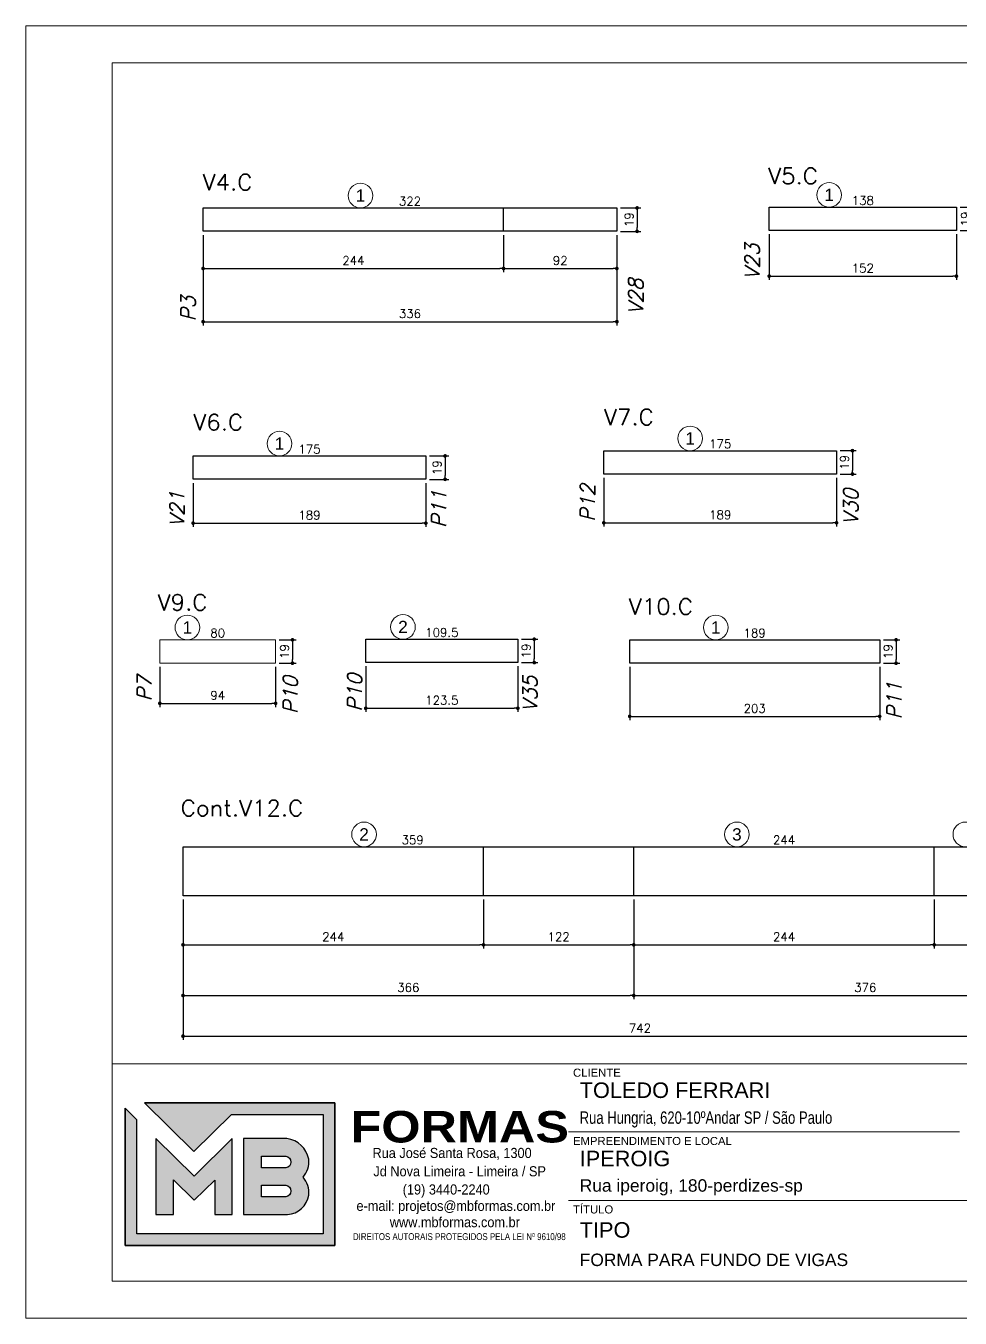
# Model space of a CAD drawing. Extents: x -20676 to 4767, y -817 to 13976.
# Drawn here: x -19091 to -18333, y 6382 to 7432 of the extents above; entities that cross this region are included whole.
import ezdxf
from ezdxf.enums import TextEntityAlignment as Align

# ---------------------------------------------------------------- set-up
doc = ezdxf.new("R2010")
doc.units = 0
doc.header["$PDMODE"] = 2
doc.header["$PDSIZE"] = 10
doc.layers.get('0').update_dxf_attribs({"lineweight": 13})
doc.layers.get('Defpoints').update_dxf_attribs({"lineweight": 13})
for name, color, linetype, lineweight in [('contorno de painel', 7, 'Continuous', 13), ('cotas', 4, 'Continuous', 13), ('Romaneio', 1, 'Continuous', 13), ('texto de viga', 7, 'Continuous', 13)]:
    doc.layers.add(name, color=color, linetype=linetype, lineweight=lineweight)
for name, color, linetype in [('Cota Sarrafo', 180, 'Continuous'), ('MB_LOGO', 254, 'Continuous'), ('Painéis', 200, 'Continuous'), ('TEXTO_GERAL', 7, 'Continuous')]:
    doc.layers.add(name, color=color, linetype=linetype)
doc.styles.add('ARIAL', font='arial.ttf', dxfattribs={"oblique": 15, "height": 25})
doc.styles.add('MB_C01', font='arial.ttf', dxfattribs={"height": 1.3})
doc.styles.add('MB_C02', font='arial.ttf', dxfattribs={"height": 2})
doc.styles.add('MB_C03', font='arial.ttf', dxfattribs={"height": 2.5})
doc.styles.add('MB_C04', font='arial.ttf', dxfattribs={"height": 6})
doc.styles.add('MB_LOGO', font='ariblk.ttf', dxfattribs={"height": 75})
doc.styles.add('MB_TEXT', font='ARIALN.TTF', dxfattribs={"height": 10})
doc.styles.add('REGUA-120', font='ROMANS.shx', dxfattribs={"height": 15})
doc.styles.add('ROMANS', font='romans.shx')
doc.dimstyles.new('PAINEL', dxfattribs={"dimtxt": 7, "dimasz": 3, "dimexe": 3, "dimexo": 3, "dimgap": 3, "dimtad": 1, "dimdec": 1, "dimzin": 12, "dimdsep": 46, "dimtxsty": 'ROMANS', "dimblk": 'DOT', "dimcen": 0, "dimclrd": 4, "dimclre": 4, "dimclrt": 240, "dimadec": 1, "dimazin": 3, "dimtfac": 1, "dimtdec": 1, "dimtmove": 0, "dimatfit": 3, "dimfxl": 0, "dimtolj": 1, "dimtzin": 12, "dimarcsym": 0})
doc.dimstyles.new('projeto2', dxfattribs={"dimtxt": 7, "dimasz": 5, "dimexe": 1.25, "dimexo": 2.5, "dimgap": 2, "dimtad": 1, "dimdec": 1, "dimdsep": 46, "dimtxsty": 'ROMANS', "dimblk": 'OBLIQUE', "dimcen": 10, "dimdle": 1, "dimse1": 1, "dimse2": 1, "dimsd1": 1, "dimsd2": 1, "dimclrd": 256, "dimclre": 256, "dimclrt": 3, "dimadec": 0, "dimazin": 0, "dimtfac": 1, "dimtdec": 1, "dimtmove": 0, "dimatfit": 3, "dimldrblk": 'OBLIQUE', "dimfxl": 0, "dimlwd": -1, "dimlwe": -1, "dimarcsym": 0})

# ---------------------------------------------------------------- blocks, each defined once
blk = doc.blocks.new('LOGO2')
at = {"layer": 'MB_LOGO', "linetype": 'Continuous'}
h = blk.add_hatch(color=256, dxfattribs=at)
h.dxf.hatch_style = 1
h.set_gradient(color1=(242, 132, 69), color2=(247, 180, 141), rotation=90, tint=1)
h.paths.add_polyline_path([(7.48, 9.64), (10.45, 12.57), (17.71, 12.57), (17.71, 3.12), (2.97, 3.12), (2.97, 12.14), (2.04, 13.06), (2.04, 2.19), (18.64, 2.19), (18.64, 13.5), (3.56, 13.5)])
h = blk.add_hatch(color=256, dxfattribs=at)
h.dxf.hatch_style = 1
h.set_gradient(color1=(242, 132, 69), color2=(247, 180, 141), rotation=90, tint=1)
h.paths.add_polyline_path([(10.52, 4.64), (10.52, 10.66), (7.5, 7.68), (4.47, 10.66), (4.47, 4.64), (5.86, 4.64), (5.86, 7.4), (7.51, 5.78), (9.13, 7.37), (9.13, 4.64)])
h = blk.add_hatch(color=256, dxfattribs=at)
h.dxf.hatch_style = 1
h.set_gradient(color1=(242, 132, 69), color2=(247, 180, 141), rotation=90, tint=1)
h.paths.add_polyline_path([(11.42, 10.66), (11.42, 4.64), (14.89, 4.64, 0.350532), (16.57, 6.18, 0.219217), (16.12, 7.6, 0.21502), (16.57, 9.03, 0.319901), (14.85, 10.66)])
h.paths.add_polyline_path([(14.75, 8.33), (12.82, 8.33), (12.82, 9.26), (14.63, 9.26, -1)], flags=16)
h.paths.add_polyline_path([(14.75, 6.04), (12.82, 6.04), (12.82, 6.97), (14.63, 6.97, -1)], flags=16)
blk.add_lwpolyline([(3.56, 13.5), (18.64, 13.5), (18.64, 2.19), (2.04, 2.19), (2.04, 13.06)], dxfattribs=at)
at = {"layer": 'MB_LOGO', "color": 31, "linetype": 'Continuous', "true_color": 0xf7b48d}
for points in [[(10.45, 12.57), (17.71, 12.57), (17.71, 3.12), (2.97, 3.12), (2.97, 12.14), (2.04, 13.06), (2.04, 2.19), (18.64, 2.19), (18.64, 13.5), (3.56, 13.5), (7.48, 9.64)], [(4.47, 10.66), (4.47, 4.64), (5.86, 4.64), (5.86, 7.4), (7.51, 5.78), (9.13, 7.37), (9.13, 4.64), (10.52, 4.64), (10.52, 10.66), (7.5, 7.68)]]:
    blk.add_lwpolyline(points, close=True, dxfattribs=at)
for points in [[(16.57, 9.03, 0.319901), (14.85, 10.66), (11.42, 10.66), (11.42, 4.64), (14.89, 4.64, 0.350532), (16.57, 6.18, 0.219217), (16.12, 7.6, 0.21502)], [(12.82, 9.26), (14.75, 9.26, -0.880235), (14.75, 8.33), (12.82, 8.33)], [(12.82, 6.97), (14.75, 6.97, -0.880235), (14.75, 6.04), (12.82, 6.04)]]:
    blk.add_lwpolyline(points, format="xyb", close=True, dxfattribs=at)
at = {"layer": 'MB_LOGO', "color": 0, "linetype": 'Continuous', "style": 'MB_LOGO'}
blk.add_text('FORMAS', height=2.496, dxfattribs=at).set_placement((19.88, 10.35))
at = {"layer": 'MB_LOGO', "color": 0, "style": 'MB_TEXT', "width": 1.1}
for s, p in [('Rua José Santa Rosa, 1300', (21.62, 9.12)), ('Jd Nova Limeira - Limeira / SP', (21.69, 7.67)), ('(19) 3440-2240', (24.01, 6.23)), ('e-mail: projetos@mbformas.com.br', (20.35, 4.93)), ('www.mbformas.com.br', (22.99, 3.64))]:
    blk.add_text(s, height=0.7993, dxfattribs=at).set_placement(p)
at = {"layer": 'MB_LOGO', "color": 252, "style": 'MB_TEXT'}
blk.add_text('DIREITOS AUTORAIS PROTEGIDOS PELA LEI Nº 9610/98', height=0.546, dxfattribs=at).set_placement((20.07, 2.62))
blk = doc.blocks.new('A$Ceb89ac90')
at = {"color": 1}
for p, q in [((1086.3, 356.7), (70, 356.7)), ((758, 301.2), (440.7, 301.2)), ((914.6, 245.6), (440.7, 245.6))]:
    blk.add_line(p, q, dxfattribs=at)
for points in [[(0, 1199.9), (0, 149.9), (1485, 149.9), (1485, 1199.9)], [(70, 1169.9), (70, 179.9), (1455, 179.9), (1455, 1169.9)]]:
    blk.add_lwpolyline(points, close=True, dxfattribs=at)
at = {"xscale": 10.25810868844649, "yscale": 10.25810868844649, "zscale": 10.25810868844649}
blk.add_blockref('LOGO2', (59.7, 186.5), dxfattribs=at)
at = {"color": 6, "style": 'MB_C01'}
for s, height, p in [('CLIENTE', 6.57, (444.3, 346.1)), ('EMPREENDIMENTO E LOCAL', 6.566, (444.3, 290.6)), ('TÍTULO', 6.57, (444.3, 235))]:
    blk.add_text(s, height=height, dxfattribs=at).set_placement(p)
at = {"color": 5}
for tag, p, height, style in [('REV_05', (1103.1, 338.1), 10.1, 'MB_C02'), ('DATA_REV_05', (1151.5, 337.9), 10.1, 'MB_C02'), ('INFO_REV_05', (1228.1, 337.9), 10.1, 'MB_C02'), ('CLIENTE', (449.7, 328.8), 12.6, 'MB_C03'), ('FASE', (924.6, 320.5), 10.1, 'MB_C02'), ('REV_04', (1103.1, 312.8), 10.1, 'MB_C02'), ('DATA_REV_04', (1151.5, 312.7), 10.1, 'MB_C02'), ('INFO_REV_04', (1228.1, 312.7), 10.1, 'MB_C02'), ('PROJETISTA', (768, 285.1), 10.1, 'MB_C02'), ('DATA', (924.6, 285.1), 10.1, 'MB_C02'), ('REV_03', (1103.1, 287.6), 10.1, 'MB_C02'), ('DATA_REV_03', (1151.5, 287.4), 10.1, 'MB_C02'), ('INFO_REV_03', (1228.1, 287.4), 10.1, 'MB_C02'), ('OBRA', (449.7, 273.3), 12.6, 'MB_C03'), ('REV_02', (1103.1, 262.3), 10.1, 'MB_C02'), ('DATA_REV_02', (1151.5, 262.1), 10.1, 'MB_C02'), ('INFO_REV_02', (1228.1, 262.1), 10.1, 'MB_C02'), ('ESC', (924.6, 251.8), 10.1, 'MB_C02'), ('COR', (1010.5, 251.8), 10.1, 'MB_C02'), ('REV_01', (1103.1, 237.1), 10.1, 'MB_C02'), ('DATA_REV_01', (1151.5, 236.9), 10.1, 'MB_C02'), ('INFO_REV_01', (1228.1, 236.9), 10.1, 'MB_C02'), ('PAVIMENTO', (449.7, 215.3), 12.6, 'MB_C03'), ('FL', (1018.1, 194.7), 30.3, 'MB_C04'), ('REV_00', (1103.1, 211.8), 10.1, 'MB_C02'), ('DATA_REV_00', (1151.5, 211.6), 10.1, 'MB_C02'), ('EMISSÃO_INICIAL', (1228.1, 211.6), 10.1, 'MB_C02'), ('REV', (944.1, 205), 12.6, 'MB_C03')]:
    blk.add_attdef(tag, p, '', height=height, dxfattribs=dict(at, style=style))
at = {"color": 6, "style": 'MB_C02'}
for tag, p in [('ENDEREÇO_CLIENTE', (449.7, 307.8)), ('ENDEREÇO_OBRA', (449.7, 252.7)), ('TIPO_DE_PROJETO', (449.7, 192.3))]:
    blk.add_attdef(tag, p, '', height=10.1, dxfattribs=at)
blk = doc.blocks.new('_Dot')
at = {"color": 0, "linetype": 'ByBlock', "lineweight": -2}
blk.add_line((-0.5, 0), (-1, 0), dxfattribs=at)
at = {"color": 0, "linetype": 'ByBlock', "const_width": 0.5}
blk.add_lwpolyline([(-0.25, 0, 1), (0.25, 0, 1)], format="xyb", close=True, dxfattribs=at)
blk = doc.blocks.new('*D1352')
at = {"layer": 'cotas', "color": 4, "lineweight": -2, "transparency": 16777216}
for p, q in [((-18947.5, 7262.3), (-18947.5, 7188.9)), ((-18611.5, 7262.3), (-18611.5, 7188.9)), ((-18944.5, 7191.9), (-18614.5, 7191.9))]:
    blk.add_line(p, q, dxfattribs=at)
at = {"layer": 'Defpoints', "color": 0, "transparency": 16777216}
for p in [(-18947.5, 7265.3), (-18611.5, 7265.3), (-18611.5, 7191.9)]:
    blk.add_point(p, dxfattribs=at)
at = {"layer": 'cotas', "color": 4, "lineweight": -2, "transparency": 16777216, "xscale": 3, "yscale": 3, "zscale": 3, "rotation": 180}
blk.add_blockref('_Dot', (-18947.5, 7191.9), dxfattribs=at)
at = {"layer": 'cotas', "color": 4, "lineweight": -2, "transparency": 16777216, "xscale": 3, "yscale": 3, "zscale": 3}
blk.add_blockref('_Dot', (-18611.5, 7191.9), dxfattribs=at)
at = {"layer": 'cotas', "color": 240, "transparency": 16777216, "insert": (-18779.5, 7198.4), "char_height": 7, "attachment_point": 5, "style": 'ROMANS'}
blk.add_mtext('\\A1;336', dxfattribs=at)
blk = doc.blocks.new('*D1353')
at = {"layer": 'cotas', "color": 4, "lineweight": -2, "transparency": 16777216}
for p, q in [((-18608.5, 7284.3), (-18592.1, 7284.3)), ((-18595.1, 7281.3), (-18595.1, 7268.3)), ((-18608.5, 7265.3), (-18592.1, 7265.3))]:
    blk.add_line(p, q, dxfattribs=at)
at = {"layer": 'Defpoints', "color": 0, "transparency": 16777216}
for p in [(-18611.5, 7284.3), (-18611.5, 7265.3), (-18595.1, 7265.3)]:
    blk.add_point(p, dxfattribs=at)
at = {"layer": 'cotas', "color": 4, "lineweight": -2, "transparency": 16777216, "xscale": 3, "yscale": 3, "zscale": 3}
for p, rotation in [((-18595.1, 7284.3), 90), ((-18595.1, 7265.3), 270)]:
    blk.add_blockref('_Dot', p, dxfattribs=dict(at, rotation=rotation))
at = {"layer": 'cotas', "color": 240, "transparency": 16777216, "insert": (-18601.6, 7274.8), "char_height": 7, "attachment_point": 5, "rotation": 90, "style": 'ROMANS'}
blk.add_mtext('\\A1;19', dxfattribs=at)
blk = doc.blocks.new('*D1354')
at = {"layer": 'cotas', "color": 4, "lineweight": -2, "transparency": 16777216}
for p, q in [((-18947.5, 7262.3), (-18947.5, 7232.1)), ((-18703.5, 7262.3), (-18703.5, 7232.1)), ((-18944.5, 7235.1), (-18706.5, 7235.1))]:
    blk.add_line(p, q, dxfattribs=at)
at = {"layer": 'Defpoints', "color": 0, "transparency": 16777216}
for p in [(-18947.5, 7265.3), (-18703.5, 7265.3), (-18703.5, 7235.1)]:
    blk.add_point(p, dxfattribs=at)
at = {"layer": 'cotas', "color": 4, "lineweight": -2, "transparency": 16777216, "xscale": 3, "yscale": 3, "zscale": 3, "rotation": 180}
blk.add_blockref('_Dot', (-18947.5, 7235.1), dxfattribs=at)
at = {"layer": 'cotas', "color": 4, "lineweight": -2, "transparency": 16777216, "xscale": 3, "yscale": 3, "zscale": 3}
blk.add_blockref('_Dot', (-18703.5, 7235.1), dxfattribs=at)
at = {"layer": 'cotas', "color": 240, "transparency": 16777216, "insert": (-18825.5, 7241.6), "char_height": 7, "attachment_point": 5, "style": 'ROMANS'}
blk.add_mtext('\\A1;244', dxfattribs=at)
blk = doc.blocks.new('*D1355')
at = {"layer": 'cotas', "color": 4, "lineweight": -2, "transparency": 16777216}
for p, q in [((-18703.5, 7262.3), (-18703.5, 7232.1)), ((-18611.5, 7262.3), (-18611.5, 7232.1)), ((-18700.5, 7235.1), (-18614.5, 7235.1))]:
    blk.add_line(p, q, dxfattribs=at)
at = {"layer": 'Defpoints', "color": 0, "transparency": 16777216}
for p in [(-18703.5, 7265.3), (-18611.5, 7265.3), (-18611.5, 7235.1)]:
    blk.add_point(p, dxfattribs=at)
at = {"layer": 'cotas', "color": 4, "lineweight": -2, "transparency": 16777216, "xscale": 3, "yscale": 3, "zscale": 3, "rotation": 180}
blk.add_blockref('_Dot', (-18703.5, 7235.1), dxfattribs=at)
at = {"layer": 'cotas', "color": 4, "lineweight": -2, "transparency": 16777216, "xscale": 3, "yscale": 3, "zscale": 3}
blk.add_blockref('_Dot', (-18611.5, 7235.1), dxfattribs=at)
at = {"layer": 'cotas', "color": 240, "transparency": 16777216, "insert": (-18657.5, 7241.6), "char_height": 7, "attachment_point": 5, "style": 'ROMANS'}
blk.add_mtext('\\A1;92', dxfattribs=at)
blk = doc.blocks.new('*D1356')
at = {"layer": 'Defpoints', "color": 0, "transparency": 16777216}
for p in [(-18940.5, 7284.3), (-18618.5, 7284.3), (-18618.5, 7284.3)]:
    blk.add_point(p, dxfattribs=at)
at = {"layer": 'Cota Sarrafo', "color": 3, "transparency": 16777216, "insert": (-18779.5, 7289.8), "char_height": 7, "attachment_point": 5, "style": 'ROMANS'}
blk.add_mtext('322', dxfattribs=at)
blk = doc.blocks.new('_OBLIQUE')
at = {"color": 0, "linetype": 'ByBlock', "lineweight": -2}
for p, q in [((0, 0), (-1, 0)), ((-0.5, -0.5), (0.5, 0.5))]:
    blk.add_line(p, q, dxfattribs=at)
blk = doc.blocks.new('*D1357')
at = {"layer": 'cotas', "color": 4, "lineweight": -2, "transparency": 16777216}
for p, q in [((-18487.8, 7262.9), (-18487.8, 7225.9)), ((-18335.8, 7262.9), (-18335.8, 7225.9)), ((-18484.8, 7228.9), (-18338.8, 7228.9))]:
    blk.add_line(p, q, dxfattribs=at)
at = {"layer": 'Defpoints', "color": 0, "transparency": 16777216}
for p in [(-18487.8, 7265.9), (-18335.8, 7265.9), (-18335.8, 7228.9)]:
    blk.add_point(p, dxfattribs=at)
at = {"layer": 'cotas', "color": 4, "lineweight": -2, "transparency": 16777216, "xscale": 3, "yscale": 3, "zscale": 3, "rotation": 180}
blk.add_blockref('_Dot', (-18487.8, 7228.9), dxfattribs=at)
at = {"layer": 'cotas', "color": 4, "lineweight": -2, "transparency": 16777216, "xscale": 3, "yscale": 3, "zscale": 3}
blk.add_blockref('_Dot', (-18335.8, 7228.9), dxfattribs=at)
at = {"layer": 'cotas', "color": 240, "transparency": 16777216, "insert": (-18411.8, 7235.4), "char_height": 7, "attachment_point": 5, "style": 'ROMANS'}
blk.add_mtext('\\A1;152', dxfattribs=at)
blk = doc.blocks.new('*D1362')
at = {"layer": 'cotas', "color": 4, "lineweight": -2, "transparency": 16777216}
for p, q in [((-18332.8, 7284.9), (-18319, 7284.9)), ((-18322, 7281.9), (-18322, 7268.9)), ((-18332.8, 7265.9), (-18319, 7265.9))]:
    blk.add_line(p, q, dxfattribs=at)
at = {"layer": 'Defpoints', "color": 0, "transparency": 16777216}
for p in [(-18335.8, 7284.9), (-18335.8, 7265.9), (-18322, 7265.9)]:
    blk.add_point(p, dxfattribs=at)
at = {"layer": 'cotas', "color": 4, "lineweight": -2, "transparency": 16777216, "xscale": 3, "yscale": 3, "zscale": 3}
for p, rotation in [((-18322, 7284.9), 90), ((-18322, 7265.9), 270)]:
    blk.add_blockref('_Dot', p, dxfattribs=dict(at, rotation=rotation))
at = {"layer": 'cotas', "color": 240, "transparency": 16777216, "insert": (-18328.5, 7275.4), "char_height": 7, "attachment_point": 5, "rotation": 90, "style": 'ROMANS'}
blk.add_mtext('\\A1;19', dxfattribs=at)
blk = doc.blocks.new('*D1363')
at = {"layer": 'Defpoints', "color": 0, "transparency": 16777216}
for p in [(-18480.8, 7284.9), (-18342.8, 7284.9), (-18342.8, 7284.9)]:
    blk.add_point(p, dxfattribs=at)
at = {"layer": 'Cota Sarrafo', "color": 3, "transparency": 16777216, "insert": (-18411.8, 7290.4), "char_height": 7, "attachment_point": 5, "style": 'ROMANS'}
blk.add_mtext('138', dxfattribs=at)
blk = doc.blocks.new('*D1366')
at = {"layer": 'cotas', "color": 4, "lineweight": -2, "transparency": 16777216}
for p, q in [((-18955.6, 7060.8), (-18955.6, 7025.2)), ((-18766.6, 7060.8), (-18766.6, 7025.2)), ((-18952.6, 7028.2), (-18769.6, 7028.2))]:
    blk.add_line(p, q, dxfattribs=at)
at = {"layer": 'Defpoints', "color": 0, "transparency": 16777216}
for p in [(-18955.6, 7063.8), (-18766.6, 7063.8), (-18766.6, 7028.2)]:
    blk.add_point(p, dxfattribs=at)
at = {"layer": 'cotas', "color": 4, "lineweight": -2, "transparency": 16777216, "xscale": 3, "yscale": 3, "zscale": 3, "rotation": 180}
blk.add_blockref('_Dot', (-18955.6, 7028.2), dxfattribs=at)
at = {"layer": 'cotas', "color": 4, "lineweight": -2, "transparency": 16777216, "xscale": 3, "yscale": 3, "zscale": 3}
blk.add_blockref('_Dot', (-18766.6, 7028.2), dxfattribs=at)
at = {"layer": 'cotas', "color": 240, "transparency": 16777216, "insert": (-18861.1, 7034.7), "char_height": 7, "attachment_point": 5, "style": 'ROMANS'}
blk.add_mtext('\\A1;189', dxfattribs=at)
blk = doc.blocks.new('*D1367')
at = {"layer": 'cotas', "color": 4, "lineweight": -2, "transparency": 16777216}
for p, q in [((-18763.6, 7082.8), (-18748, 7082.8)), ((-18751, 7079.8), (-18751, 7066.8)), ((-18763.6, 7063.8), (-18748, 7063.8))]:
    blk.add_line(p, q, dxfattribs=at)
at = {"layer": 'Defpoints', "color": 0, "transparency": 16777216}
for p in [(-18766.6, 7082.8), (-18766.6, 7063.8), (-18751, 7063.8)]:
    blk.add_point(p, dxfattribs=at)
at = {"layer": 'cotas', "color": 4, "lineweight": -2, "transparency": 16777216, "xscale": 3, "yscale": 3, "zscale": 3}
for p, rotation in [((-18751, 7082.8), 90), ((-18751, 7063.8), 270)]:
    blk.add_blockref('_Dot', p, dxfattribs=dict(at, rotation=rotation))
at = {"layer": 'cotas', "color": 240, "transparency": 16777216, "insert": (-18757.5, 7073.3), "char_height": 7, "attachment_point": 5, "rotation": 90, "style": 'ROMANS'}
blk.add_mtext('\\A1;19', dxfattribs=at)
blk = doc.blocks.new('*D1368')
at = {"layer": 'Defpoints', "color": 0, "transparency": 16777216}
for p in [(-18948.6, 7082.8), (-18773.6, 7082.8), (-18773.6, 7082.8)]:
    blk.add_point(p, dxfattribs=at)
at = {"layer": 'Cota Sarrafo', "color": 3, "transparency": 16777216, "insert": (-18861.1, 7088.3), "char_height": 7, "attachment_point": 5, "style": 'ROMANS'}
blk.add_mtext('175', dxfattribs=at)
blk = doc.blocks.new('*D1369')
at = {"layer": 'cotas', "color": 4, "lineweight": -2, "transparency": 16777216}
for p, q in [((-18622.1, 7065.1), (-18622.1, 7025.5)), ((-18433.1, 7065.1), (-18433.1, 7025.5)), ((-18619.1, 7028.5), (-18436.1, 7028.5))]:
    blk.add_line(p, q, dxfattribs=at)
at = {"layer": 'Defpoints', "color": 0, "transparency": 16777216}
for p in [(-18622.1, 7068.1), (-18433.1, 7068.1), (-18433.1, 7028.5)]:
    blk.add_point(p, dxfattribs=at)
at = {"layer": 'cotas', "color": 4, "lineweight": -2, "transparency": 16777216, "xscale": 3, "yscale": 3, "zscale": 3, "rotation": 180}
blk.add_blockref('_Dot', (-18622.1, 7028.5), dxfattribs=at)
at = {"layer": 'cotas', "color": 4, "lineweight": -2, "transparency": 16777216, "xscale": 3, "yscale": 3, "zscale": 3}
blk.add_blockref('_Dot', (-18433.1, 7028.5), dxfattribs=at)
at = {"layer": 'cotas', "color": 240, "transparency": 16777216, "insert": (-18527.6, 7035), "char_height": 7, "attachment_point": 5, "style": 'ROMANS'}
blk.add_mtext('\\A1;189', dxfattribs=at)
blk = doc.blocks.new('*D1370')
at = {"layer": 'cotas', "color": 4, "lineweight": -2, "transparency": 16777216}
for p, q in [((-18430.1, 7087.1), (-18417.2, 7087.1)), ((-18420.2, 7084.1), (-18420.2, 7071.1)), ((-18430.1, 7068.1), (-18417.2, 7068.1))]:
    blk.add_line(p, q, dxfattribs=at)
at = {"layer": 'Defpoints', "color": 0, "transparency": 16777216}
for p in [(-18433.1, 7087.1), (-18433.1, 7068.1), (-18420.2, 7068.1)]:
    blk.add_point(p, dxfattribs=at)
at = {"layer": 'cotas', "color": 4, "lineweight": -2, "transparency": 16777216, "xscale": 3, "yscale": 3, "zscale": 3}
for p, rotation in [((-18420.2, 7087.1), 90), ((-18420.2, 7068.1), 270)]:
    blk.add_blockref('_Dot', p, dxfattribs=dict(at, rotation=rotation))
at = {"layer": 'cotas', "color": 240, "transparency": 16777216, "insert": (-18426.7, 7077.6), "char_height": 7, "attachment_point": 5, "rotation": 90, "style": 'ROMANS'}
blk.add_mtext('\\A1;19', dxfattribs=at)
blk = doc.blocks.new('*D1371')
at = {"layer": 'Defpoints', "color": 0, "transparency": 16777216}
for p in [(-18615.1, 7087.1), (-18440.1, 7087.1), (-18440.1, 7087.1)]:
    blk.add_point(p, dxfattribs=at)
at = {"layer": 'Cota Sarrafo', "color": 3, "transparency": 16777216, "insert": (-18527.6, 7092.6), "char_height": 7, "attachment_point": 5, "style": 'ROMANS'}
blk.add_mtext('175', dxfattribs=at)
blk = doc.blocks.new('*D1375')
at = {"layer": 'cotas', "color": 4, "lineweight": -2, "transparency": 16777216}
for p, q in [((-18982.6, 6911.4), (-18982.6, 6878.8)), ((-18888.6, 6911.4), (-18888.6, 6878.8)), ((-18979.6, 6881.8), (-18891.6, 6881.8))]:
    blk.add_line(p, q, dxfattribs=at)
at = {"layer": 'Defpoints', "color": 0, "transparency": 16777216}
for p in [(-18982.6, 6914.4), (-18888.6, 6914.4), (-18888.6, 6881.8)]:
    blk.add_point(p, dxfattribs=at)
at = {"layer": 'cotas', "color": 4, "lineweight": -2, "transparency": 16777216, "xscale": 3, "yscale": 3, "zscale": 3, "rotation": 180}
blk.add_blockref('_Dot', (-18982.6, 6881.8), dxfattribs=at)
at = {"layer": 'cotas', "color": 4, "lineweight": -2, "transparency": 16777216, "xscale": 3, "yscale": 3, "zscale": 3}
blk.add_blockref('_Dot', (-18888.6, 6881.8), dxfattribs=at)
at = {"layer": 'cotas', "color": 240, "transparency": 16777216, "insert": (-18935.6, 6888.3), "char_height": 7, "attachment_point": 5, "style": 'ROMANS'}
blk.add_mtext('\\A1;94', dxfattribs=at)
blk = doc.blocks.new('*D1376')
at = {"layer": 'cotas', "color": 4, "lineweight": -2, "transparency": 16777216}
for p, q in [((-18885.6, 6933.4), (-18871.9, 6933.4)), ((-18874.9, 6930.4), (-18874.9, 6917.4)), ((-18885.6, 6914.4), (-18871.9, 6914.4))]:
    blk.add_line(p, q, dxfattribs=at)
at = {"layer": 'Defpoints', "color": 0, "transparency": 16777216}
for p in [(-18888.6, 6933.4), (-18888.6, 6914.4), (-18874.9, 6914.4)]:
    blk.add_point(p, dxfattribs=at)
at = {"layer": 'cotas', "color": 4, "lineweight": -2, "transparency": 16777216, "xscale": 3, "yscale": 3, "zscale": 3}
for p, rotation in [((-18874.9, 6933.4), 90), ((-18874.9, 6914.4), 270)]:
    blk.add_blockref('_Dot', p, dxfattribs=dict(at, rotation=rotation))
at = {"layer": 'cotas', "color": 240, "transparency": 16777216, "insert": (-18881.4, 6923.9), "char_height": 7, "attachment_point": 5, "rotation": 90, "style": 'ROMANS'}
blk.add_mtext('\\A1;19', dxfattribs=at)
blk = doc.blocks.new('*D1377')
at = {"layer": 'Defpoints', "color": 0, "transparency": 16777216}
for p in [(-18975.6, 6933.4), (-18895.6, 6933.4), (-18895.6, 6933.4)]:
    blk.add_point(p, dxfattribs=at)
at = {"layer": 'Cota Sarrafo', "color": 3, "transparency": 16777216, "insert": (-18935.6, 6938.9), "char_height": 7, "attachment_point": 5, "style": 'ROMANS'}
blk.add_mtext('80', dxfattribs=at)
blk = doc.blocks.new('*D1378')
at = {"layer": 'Defpoints', "color": 0, "transparency": 16777216}
for p in [(-18815.4, 6914.9), (-18691.9, 6914.9), (-18691.9, 6877.8)]:
    blk.add_point(p, dxfattribs=at)
at = {"layer": 'Painéis', "color": 4, "lineweight": -2, "transparency": 16777216}
for p, q in [((-18815.4, 6911.9), (-18815.4, 6874.8)), ((-18691.9, 6911.9), (-18691.9, 6874.8)), ((-18812.4, 6877.8), (-18694.9, 6877.8))]:
    blk.add_line(p, q, dxfattribs=at)
at = {"layer": 'Painéis', "color": 4, "lineweight": -2, "transparency": 16777216, "xscale": 3, "yscale": 3, "zscale": 3, "rotation": 180}
blk.add_blockref('_Dot', (-18815.4, 6877.8), dxfattribs=at)
at = {"layer": 'Painéis', "color": 4, "lineweight": -2, "transparency": 16777216, "xscale": 3, "yscale": 3, "zscale": 3}
blk.add_blockref('_Dot', (-18691.9, 6877.8), dxfattribs=at)
at = {"layer": 'Painéis', "color": 240, "transparency": 16777216, "insert": (-18753.6, 6884.3), "char_height": 7, "attachment_point": 5, "style": 'ROMANS'}
blk.add_mtext('\\A1;123.5', dxfattribs=at)
blk = doc.blocks.new('*D1379')
at = {"layer": 'Defpoints', "color": 0, "transparency": 16777216}
for p in [(-18691.9, 6933.9), (-18691.9, 6914.9), (-18678.6, 6914.9)]:
    blk.add_point(p, dxfattribs=at)
at = {"layer": 'Painéis', "color": 4, "lineweight": -2, "transparency": 16777216}
for p, q in [((-18688.9, 6933.9), (-18675.6, 6933.9)), ((-18678.6, 6930.9), (-18678.6, 6917.9)), ((-18688.9, 6914.9), (-18675.6, 6914.9))]:
    blk.add_line(p, q, dxfattribs=at)
at = {"layer": 'Painéis', "color": 4, "lineweight": -2, "transparency": 16777216, "xscale": 3, "yscale": 3, "zscale": 3}
for p, rotation in [((-18678.6, 6933.9), 90), ((-18678.6, 6914.9), 270)]:
    blk.add_blockref('_Dot', p, dxfattribs=dict(at, rotation=rotation))
at = {"layer": 'Painéis', "color": 240, "transparency": 16777216, "insert": (-18685.1, 6924.4), "char_height": 7, "attachment_point": 5, "rotation": 90, "style": 'ROMANS'}
blk.add_mtext('\\A1;19', dxfattribs=at)
blk = doc.blocks.new('*D1380')
at = {"layer": 'Defpoints', "color": 0, "transparency": 16777216}
for p in [(-18808.4, 6933.9), (-18698.9, 6933.9), (-18698.9, 6933.9)]:
    blk.add_point(p, dxfattribs=at)
at = {"layer": 'Cota Sarrafo', "color": 3, "transparency": 16777216, "insert": (-18753.6, 6939.4), "char_height": 7, "attachment_point": 5, "style": 'ROMANS'}
blk.add_mtext('109.5', dxfattribs=at)
blk = doc.blocks.new('*D1381')
at = {"layer": 'cotas', "color": 4, "lineweight": -2, "transparency": 16777216}
for p, q in [((-18601.1, 6911.4), (-18601.1, 6868.2)), ((-18398.1, 6911.4), (-18398.1, 6868.2)), ((-18598.1, 6871.2), (-18401.1, 6871.2))]:
    blk.add_line(p, q, dxfattribs=at)
at = {"layer": 'Defpoints', "color": 0, "transparency": 16777216}
for p in [(-18601.1, 6914.4), (-18398.1, 6914.4), (-18398.1, 6871.2)]:
    blk.add_point(p, dxfattribs=at)
at = {"layer": 'cotas', "color": 4, "lineweight": -2, "transparency": 16777216, "xscale": 3, "yscale": 3, "zscale": 3, "rotation": 180}
blk.add_blockref('_Dot', (-18601.1, 6871.2), dxfattribs=at)
at = {"layer": 'cotas', "color": 4, "lineweight": -2, "transparency": 16777216, "xscale": 3, "yscale": 3, "zscale": 3}
blk.add_blockref('_Dot', (-18398.1, 6871.2), dxfattribs=at)
at = {"layer": 'cotas', "color": 240, "transparency": 16777216, "insert": (-18499.6, 6877.7), "char_height": 7, "attachment_point": 5, "style": 'ROMANS'}
blk.add_mtext('\\A1;203', dxfattribs=at)
blk = doc.blocks.new('*D1382')
at = {"layer": 'cotas', "color": 4, "lineweight": -2, "transparency": 16777216}
for p, q in [((-18395.1, 6933.4), (-18381.8, 6933.4)), ((-18384.8, 6930.4), (-18384.8, 6917.4)), ((-18395.1, 6914.4), (-18381.8, 6914.4))]:
    blk.add_line(p, q, dxfattribs=at)
at = {"layer": 'Defpoints', "color": 0, "transparency": 16777216}
for p in [(-18398.1, 6933.4), (-18398.1, 6914.4), (-18384.8, 6914.4)]:
    blk.add_point(p, dxfattribs=at)
at = {"layer": 'cotas', "color": 4, "lineweight": -2, "transparency": 16777216, "xscale": 3, "yscale": 3, "zscale": 3}
for p, rotation in [((-18384.8, 6933.4), 90), ((-18384.8, 6914.4), 270)]:
    blk.add_blockref('_Dot', p, dxfattribs=dict(at, rotation=rotation))
at = {"layer": 'cotas', "color": 240, "transparency": 16777216, "insert": (-18391.3, 6923.9), "char_height": 7, "attachment_point": 5, "rotation": 90, "style": 'ROMANS'}
blk.add_mtext('\\A1;19', dxfattribs=at)
blk = doc.blocks.new('*D1383')
at = {"layer": 'Defpoints', "color": 0, "transparency": 16777216}
for p in [(-18594.1, 6933.4), (-18405.1, 6933.4), (-18405.1, 6933.4)]:
    blk.add_point(p, dxfattribs=at)
at = {"layer": 'Cota Sarrafo', "color": 3, "transparency": 16777216, "insert": (-18499.6, 6938.9), "char_height": 7, "attachment_point": 5, "style": 'ROMANS'}
blk.add_mtext('189', dxfattribs=at)
blk = doc.blocks.new('*D1390')
at = {"layer": 'Defpoints', "color": 0, "transparency": 16777216}
for p in [(-18963.8, 6725.3), (-18221.8, 6725.3), (-18221.8, 6611.4)]:
    blk.add_point(p, dxfattribs=at)
at = {"layer": 'Painéis', "color": 4, "lineweight": -2, "transparency": 16777216}
for p, q in [((-18963.8, 6722.3), (-18963.8, 6608.4)), ((-18221.8, 6722.3), (-18221.8, 6608.4)), ((-18960.8, 6611.4), (-18224.8, 6611.4))]:
    blk.add_line(p, q, dxfattribs=at)
at = {"layer": 'Painéis', "color": 4, "lineweight": -2, "transparency": 16777216, "xscale": 3, "yscale": 3, "zscale": 3, "rotation": 180}
blk.add_blockref('_Dot', (-18963.8, 6611.4), dxfattribs=at)
at = {"layer": 'Painéis', "color": 4, "lineweight": -2, "transparency": 16777216, "xscale": 3, "yscale": 3, "zscale": 3}
blk.add_blockref('_Dot', (-18221.8, 6611.4), dxfattribs=at)
at = {"layer": 'Painéis', "color": 240, "transparency": 16777216, "insert": (-18592.8, 6617.9), "char_height": 7, "attachment_point": 5, "style": 'ROMANS'}
blk.add_mtext('\\A1;742', dxfattribs=at)
blk = doc.blocks.new('*D1392')
at = {"layer": 'Defpoints', "color": 0, "transparency": 16777216}
for p in [(-18963.8, 6725.3), (-18719.8, 6725.3), (-18719.8, 6685.6)]:
    blk.add_point(p, dxfattribs=at)
at = {"layer": 'Painéis', "color": 4, "lineweight": -2, "transparency": 16777216}
for p, q in [((-18963.8, 6722.3), (-18963.8, 6682.6)), ((-18719.8, 6722.3), (-18719.8, 6682.6)), ((-18960.8, 6685.6), (-18722.8, 6685.6))]:
    blk.add_line(p, q, dxfattribs=at)
at = {"layer": 'Painéis', "color": 4, "lineweight": -2, "transparency": 16777216, "xscale": 3, "yscale": 3, "zscale": 3, "rotation": 180}
blk.add_blockref('_Dot', (-18963.8, 6685.6), dxfattribs=at)
at = {"layer": 'Painéis', "color": 4, "lineweight": -2, "transparency": 16777216, "xscale": 3, "yscale": 3, "zscale": 3}
blk.add_blockref('_Dot', (-18719.8, 6685.6), dxfattribs=at)
at = {"layer": 'Painéis', "color": 240, "transparency": 16777216, "insert": (-18841.8, 6692.1), "char_height": 7, "attachment_point": 5, "style": 'ROMANS'}
blk.add_mtext('\\A1;244', dxfattribs=at)
blk = doc.blocks.new('*D1393')
at = {"layer": 'Defpoints', "color": 0, "transparency": 16777216}
for p in [(-18719.8, 6725.3), (-18597.8, 6725.3), (-18597.8, 6685.6)]:
    blk.add_point(p, dxfattribs=at)
at = {"layer": 'Painéis', "color": 4, "lineweight": -2, "transparency": 16777216}
for p, q in [((-18719.8, 6722.3), (-18719.8, 6682.6)), ((-18597.8, 6722.3), (-18597.8, 6682.6)), ((-18716.8, 6685.6), (-18600.8, 6685.6))]:
    blk.add_line(p, q, dxfattribs=at)
at = {"layer": 'Painéis', "color": 4, "lineweight": -2, "transparency": 16777216, "xscale": 3, "yscale": 3, "zscale": 3, "rotation": 180}
blk.add_blockref('_Dot', (-18719.8, 6685.6), dxfattribs=at)
at = {"layer": 'Painéis', "color": 4, "lineweight": -2, "transparency": 16777216, "xscale": 3, "yscale": 3, "zscale": 3}
blk.add_blockref('_Dot', (-18597.8, 6685.6), dxfattribs=at)
at = {"layer": 'Painéis', "color": 240, "transparency": 16777216, "insert": (-18658.8, 6692.1), "char_height": 7, "attachment_point": 5, "style": 'ROMANS'}
blk.add_mtext('\\A1;122', dxfattribs=at)
blk = doc.blocks.new('*D1394')
at = {"layer": 'Defpoints', "color": 0, "transparency": 16777216}
for p in [(-18597.8, 6725.3), (-18353.8, 6725.3), (-18353.8, 6685.6)]:
    blk.add_point(p, dxfattribs=at)
at = {"layer": 'Painéis', "color": 4, "lineweight": -2, "transparency": 16777216}
for p, q in [((-18597.8, 6722.3), (-18597.8, 6682.6)), ((-18353.8, 6722.3), (-18353.8, 6682.6)), ((-18594.8, 6685.6), (-18356.8, 6685.6))]:
    blk.add_line(p, q, dxfattribs=at)
at = {"layer": 'Painéis', "color": 4, "lineweight": -2, "transparency": 16777216, "xscale": 3, "yscale": 3, "zscale": 3, "rotation": 180}
blk.add_blockref('_Dot', (-18597.8, 6685.6), dxfattribs=at)
at = {"layer": 'Painéis', "color": 4, "lineweight": -2, "transparency": 16777216, "xscale": 3, "yscale": 3, "zscale": 3}
blk.add_blockref('_Dot', (-18353.8, 6685.6), dxfattribs=at)
at = {"layer": 'Painéis', "color": 240, "transparency": 16777216, "insert": (-18475.8, 6692.1), "char_height": 7, "attachment_point": 5, "style": 'ROMANS'}
blk.add_mtext('\\A1;244', dxfattribs=at)
blk = doc.blocks.new('*D1395')
at = {"layer": 'Defpoints', "color": 0, "transparency": 16777216}
for p in [(-18353.8, 6725.3), (-18221.8, 6725.3), (-18221.8, 6685.6)]:
    blk.add_point(p, dxfattribs=at)
at = {"layer": 'Painéis', "color": 4, "lineweight": -2, "transparency": 16777216}
for p, q in [((-18353.8, 6722.3), (-18353.8, 6682.6)), ((-18221.8, 6722.3), (-18221.8, 6682.6)), ((-18350.8, 6685.6), (-18224.8, 6685.6))]:
    blk.add_line(p, q, dxfattribs=at)
at = {"layer": 'Painéis', "color": 4, "lineweight": -2, "transparency": 16777216, "xscale": 3, "yscale": 3, "zscale": 3, "rotation": 180}
blk.add_blockref('_Dot', (-18353.8, 6685.6), dxfattribs=at)
at = {"layer": 'Painéis', "color": 4, "lineweight": -2, "transparency": 16777216, "xscale": 3, "yscale": 3, "zscale": 3}
blk.add_blockref('_Dot', (-18221.8, 6685.6), dxfattribs=at)
at = {"layer": 'Painéis', "color": 240, "transparency": 16777216, "insert": (-18287.8, 6692.1), "char_height": 7, "attachment_point": 5, "style": 'ROMANS'}
blk.add_mtext('\\A1;132', dxfattribs=at)
blk = doc.blocks.new('*D1396')
at = {"layer": 'Defpoints', "color": 0, "transparency": 16777216}
for p in [(-18963.8, 6725.3), (-18597.8, 6725.3), (-18597.8, 6644.4)]:
    blk.add_point(p, dxfattribs=at)
at = {"layer": 'Painéis', "color": 4, "lineweight": -2, "transparency": 16777216}
for p, q in [((-18963.8, 6722.3), (-18963.8, 6641.4)), ((-18597.8, 6722.3), (-18597.8, 6641.4)), ((-18960.8, 6644.4), (-18600.8, 6644.4))]:
    blk.add_line(p, q, dxfattribs=at)
at = {"layer": 'Painéis', "color": 4, "lineweight": -2, "transparency": 16777216, "xscale": 3, "yscale": 3, "zscale": 3, "rotation": 180}
blk.add_blockref('_Dot', (-18963.8, 6644.4), dxfattribs=at)
at = {"layer": 'Painéis', "color": 4, "lineweight": -2, "transparency": 16777216, "xscale": 3, "yscale": 3, "zscale": 3}
blk.add_blockref('_Dot', (-18597.8, 6644.4), dxfattribs=at)
at = {"layer": 'Painéis', "color": 240, "transparency": 16777216, "insert": (-18780.8, 6650.9), "char_height": 7, "attachment_point": 5, "style": 'ROMANS'}
blk.add_mtext('\\A1;366', dxfattribs=at)
blk = doc.blocks.new('*D1397')
at = {"layer": 'Defpoints', "color": 0, "transparency": 16777216}
for p in [(-18597.8, 6725.3), (-18221.8, 6725.3), (-18221.8, 6644.4)]:
    blk.add_point(p, dxfattribs=at)
at = {"layer": 'Painéis', "color": 4, "lineweight": -2, "transparency": 16777216}
for p, q in [((-18597.8, 6722.3), (-18597.8, 6641.4)), ((-18221.8, 6722.3), (-18221.8, 6641.4)), ((-18594.8, 6644.4), (-18224.8, 6644.4))]:
    blk.add_line(p, q, dxfattribs=at)
at = {"layer": 'Painéis', "color": 4, "lineweight": -2, "transparency": 16777216, "xscale": 3, "yscale": 3, "zscale": 3, "rotation": 180}
blk.add_blockref('_Dot', (-18597.8, 6644.4), dxfattribs=at)
at = {"layer": 'Painéis', "color": 4, "lineweight": -2, "transparency": 16777216, "xscale": 3, "yscale": 3, "zscale": 3}
blk.add_blockref('_Dot', (-18221.8, 6644.4), dxfattribs=at)
at = {"layer": 'Painéis', "color": 240, "transparency": 16777216, "insert": (-18409.8, 6650.9), "char_height": 7, "attachment_point": 5, "style": 'ROMANS'}
blk.add_mtext('\\A1;376', dxfattribs=at)
blk = doc.blocks.new('*D1398')
at = {"layer": 'Defpoints', "color": 0, "transparency": 16777216}
for p in [(-18956.8, 6765.3), (-18597.8, 6765.3), (-18597.8, 6765.3)]:
    blk.add_point(p, dxfattribs=at)
at = {"layer": 'Cota Sarrafo', "color": 3, "transparency": 16777216, "insert": (-18777.3, 6770.8), "char_height": 7, "attachment_point": 5, "style": 'ROMANS'}
blk.add_mtext('359', dxfattribs=at)
blk = doc.blocks.new('*D1399')
at = {"layer": 'Defpoints', "color": 0, "transparency": 16777216}
for p in [(-18597.8, 6765.3), (-18353.8, 6765.3), (-18353.8, 6765.3)]:
    blk.add_point(p, dxfattribs=at)
at = {"layer": 'Cota Sarrafo', "color": 3, "transparency": 16777216, "insert": (-18475.8, 6770.8), "char_height": 7, "attachment_point": 5, "style": 'ROMANS'}
blk.add_mtext('244', dxfattribs=at)
blk = doc.blocks.new('*D1400')
at = {"layer": 'Defpoints', "color": 0, "transparency": 16777216}
for p in [(-18353.8, 6765.3), (-18228.8, 6765.3), (-18228.8, 6765.3)]:
    blk.add_point(p, dxfattribs=at)
at = {"layer": 'Cota Sarrafo', "color": 3, "transparency": 16777216, "insert": (-18291.3, 6770.8), "char_height": 7, "attachment_point": 5, "style": 'ROMANS'}
blk.add_mtext('125', dxfattribs=at)

msp = doc.modelspace()

# ---------------------------------------------------------------- linework, layer by layer
at = {"layer": 'contorno de painel', "color": 6}
msp.add_lwpolyline([(-18982.61, 6914.42), (-18888.62, 6914.42), (-18888.62, 6933.42), (-18982.61, 6933.42)], close=True, dxfattribs=at)
at = {"layer": 'Painéis', "color": 6}
for p, q in [((-18703.5, 7265.31), (-18703.5, 7284.31)), ((-18719.8, 6725.33), (-18719.8, 6765.33)), ((-18597.8, 6725.33), (-18597.8, 6765.33)), ((-18353.8, 6725.33), (-18353.8, 6765.33))]:
    msp.add_line(p, q, dxfattribs=at)
for points in [[(-18947.5, 7284.31), (-18611.5, 7284.31), (-18611.5, 7265.31), (-18947.5, 7265.31)], [(-18487.82, 7284.89), (-18335.82, 7284.89), (-18335.82, 7265.89), (-18487.82, 7265.89)], [(-18955.56, 7082.81), (-18766.56, 7082.81), (-18766.56, 7063.81), (-18955.56, 7063.81)], [(-18622.11, 7087.06), (-18433.11, 7087.06), (-18433.11, 7068.06), (-18622.11, 7068.06)], [(-18815.36, 6933.85), (-18691.85, 6933.85), (-18691.85, 6914.85), (-18815.36, 6914.85)], [(-18601.06, 6933.44), (-18398.06, 6933.44), (-18398.06, 6914.44), (-18601.06, 6914.44)], [(-18963.8, 6765.33), (-18221.8, 6765.33), (-18221.8, 6725.33), (-18963.8, 6725.33)]]:
    msp.add_lwpolyline(points, close=True, dxfattribs=at)
at = {"layer": 'Romaneio'}
for centre in [(-18819.69, 7294.31), (-18439.11, 7294.89), (-18885.45, 7092.81), (-18552, 7097.06), (-18960.26, 6943.42), (-18785.18, 6943.85), (-18531.22, 6943.44), (-18816.78, 6775.33), (-18514.05, 6775.33), (-18328.56, 6775.33)]:
    msp.add_circle(centre, 10, dxfattribs=at)

# ---------------------------------------------------------------- block references
ref = msp.add_blockref('A$Ceb89ac90', (-19091.4, 6232.32))
ref.add_attrib('TIPO_DE_PROJETO', 'FORMA PARA FUNDO DE VIGAS', (-18641.67, 6424.6), dxfattribs={"color": 6, "height": 10.102, "style": 'MB_C02'})
ref.add_attrib('PAVIMENTO', 'TIPO', (-18641.67, 6447.62), dxfattribs={"color": 5, "height": 12.628, "style": 'MB_C03'})
ref.add_attrib('ENDEREÇO_OBRA', 'Rua iperoig, 180-perdizes-sp', (-18641.67, 6485.01), dxfattribs={"color": 6, "height": 10.102, "style": 'MB_C02'})
ref.add_attrib('OBRA', 'IPEROIG', (-18641.67, 6505.66), dxfattribs={"color": 5, "height": 12.628, "style": 'MB_C03'})
ref.add_attrib('ENDEREÇO_CLIENTE', 'Rua Hungria, 620-10ºAndar SP / São Paulo', (-18641.67, 6540.15), dxfattribs={"color": 6, "height": 10.102, "style": 'MB_C02', "width": 0.75})
ref.add_attrib('CLIENTE', 'TOLEDO FERRARI', (-18641.67, 6561.16), dxfattribs={"color": 5, "height": 12.6276, "style": 'MB_C03'})

# ---------------------------------------------------------------- texts
at = {"layer": 'Romaneio', "color": 7, "style": 'ARIAL'}
for s, p in [('1', (-18819.69, 7294.31)), ('1', (-18439.11, 7294.89)), ('1', (-18552, 7097.06)), ('1', (-18885.45, 7092.81)), ('1', (-18960.26, 6943.42)), ('2', (-18785.18, 6943.85)), ('1', (-18531.22, 6943.44)), ('2', (-18816.78, 6775.33)), ('3', (-18514.05, 6775.33))]:
    msp.add_text(s, height=10, dxfattribs=at).set_placement(p, align=Align.MIDDLE_CENTER)
at = {"layer": 'texto de viga', "color": 215, "style": 'REGUA-120', "oblique": 15}
for s, p in [('V23', (-18495.76, 7226.09)), ('V28', (-18590.21, 7197.71)), ('P3', (-18953.75, 7192.09)), ('P12', (-18629.42, 7029.29)), ('V30', (-18415.67, 7026.8)), ('V21', (-18962.87, 7025.04)), ('P11', (-18750.18, 7024.39)), ('P7', (-18989.34, 6883.49)), ('P10', (-18870.7, 6873.1)), ('P10', (-18818.6, 6875.18)), ('V35', (-18676.19, 6874.84)), ('P11', (-18380.49, 6868.69))]:
    msp.add_text(s, height=11.752, rotation=90, dxfattribs=at).set_placement(p)
at = {"layer": 'TEXTO_GERAL', "style": 'REGUA-120', "width": 1.05}
for s, p in [('V4.C', (-18947.79, 7298.72)), ('V5.C', (-18488.62, 7303.79)), ('V7.C', (-18621.9, 7107.91)), ('V6.C', (-18955.35, 7103.66)), ('V9.C', (-18984.35, 6957.34)), ('V10.C', (-18601.8, 6953.89)), ('Cont.V12.C', (-18965.64, 6790.25))]:
    msp.add_text(s, height=13, dxfattribs=at).set_placement(p)

# ---------------------------------------------------------------- dimensions: what is measured, and where the dimension line sits
at = {"layer": 'Cota Sarrafo'}
for base, p1, p2, picture, middle in [((-18618.5, 7284.31), (-18940.5, 7284.31), (-18618.5, 7284.31), '*D1356', (-18779.5, 7289.81)), ((-18342.82, 7284.89), (-18480.82, 7284.89), (-18342.82, 7284.89), '*D1363', (-18411.82, 7290.39)), ((-18773.56, 7082.81), (-18948.56, 7082.81), (-18773.56, 7082.81), '*D1368', (-18861.06, 7088.31)), ((-18440.11, 7087.06), (-18615.11, 7087.06), (-18440.11, 7087.06), '*D1371', (-18527.61, 7092.56)), ((-18895.62, 6933.42), (-18975.61, 6933.42), (-18895.62, 6933.42), '*D1377', (-18935.62, 6938.92)), ((-18698.85, 6933.85), (-18808.36, 6933.85), (-18698.85, 6933.85), '*D1380', (-18753.6, 6939.35)), ((-18405.06, 6933.44), (-18594.06, 6933.44), (-18405.06, 6933.44), '*D1383', (-18499.56, 6938.94)), ((-18597.8, 6765.33), (-18956.8, 6765.33), (-18597.8, 6765.33), '*D1398', (-18777.3, 6770.83)), ((-18353.8, 6765.33), (-18597.8, 6765.33), (-18353.8, 6765.33), '*D1399', (-18475.8, 6770.83)), ((-18228.8, 6765.33), (-18353.8, 6765.33), (-18228.8, 6765.33), '*D1400', (-18291.3, 6770.83))]:
    dim = msp.add_linear_dim(base=base, p1=p1, p2=p2, dimstyle='projeto2', dxfattribs=at)
    dim.commit()
    dim.dimension.update_dxf_attribs({"geometry": picture, "text_midpoint": middle})
at = {"layer": 'cotas', "color": 6}
for base, p1, p2, picture, middle in [((-18595.12, 7265.31), (-18611.5, 7284.31), (-18611.5, 7265.31), '*D1353', (-18601.62, 7274.81)), ((-18322, 7265.89), (-18335.82, 7284.89), (-18335.82, 7265.89), '*D1362', (-18328.5, 7275.39)), ((-18420.22, 7068.06), (-18433.11, 7087.06), (-18433.11, 7068.06), '*D1370', (-18426.72, 7077.56)), ((-18750.98, 7063.81), (-18766.56, 7082.81), (-18766.56, 7063.81), '*D1367', (-18757.48, 7073.31)), ((-18874.89, 6914.42), (-18888.62, 6933.42), (-18888.62, 6914.42), '*D1376', (-18881.39, 6923.92)), ((-18384.83, 6914.44), (-18398.06, 6933.44), (-18398.06, 6914.44), '*D1382', (-18391.33, 6923.94))]:
    dim = msp.add_linear_dim(base=base, p1=p1, p2=p2, angle=90, dimstyle='PAINEL', override={"dimarcsym": 2}, dxfattribs=at)
    dim.commit()
    dim.dimension.update_dxf_attribs({"geometry": picture, "text_midpoint": middle})
for base, p1, p2, picture, middle in [((-18611.5, 7191.87), (-18947.5, 7265.31), (-18611.5, 7265.31), '*D1352', (-18779.5, 7198.37)), ((-18703.5, 7235.06), (-18947.5, 7265.31), (-18703.5, 7265.31), '*D1354', (-18825.5, 7241.56)), ((-18611.5, 7235.06), (-18703.5, 7265.31), (-18611.5, 7265.31), '*D1355', (-18657.5, 7241.56)), ((-18335.82, 7228.87), (-18487.82, 7265.89), (-18335.82, 7265.89), '*D1357', (-18411.82, 7235.37)), ((-18433.11, 7028.49), (-18622.11, 7068.06), (-18433.11, 7068.06), '*D1369', (-18527.61, 7034.99)), ((-18766.56, 7028.18), (-18955.56, 7063.81), (-18766.56, 7063.81), '*D1366', (-18861.06, 7034.68)), ((-18888.62, 6881.83), (-18982.61, 6914.42), (-18888.62, 6914.42), '*D1375', (-18935.62, 6888.33)), ((-18398.06, 6871.16), (-18601.06, 6914.44), (-18398.06, 6914.44), '*D1381', (-18499.56, 6877.66))]:
    dim = msp.add_linear_dim(base=base, p1=p1, p2=p2, dimstyle='PAINEL', override={"dimarcsym": 2}, dxfattribs=at)
    dim.commit()
    dim.dimension.update_dxf_attribs({"geometry": picture, "text_midpoint": middle})
at = {"layer": 'Painéis', "color": 6}
dim = msp.add_linear_dim(base=(-18678.55, 6914.85), p1=(-18691.85, 6933.85), p2=(-18691.85, 6914.85), angle=90, dimstyle='PAINEL', override={"dimarcsym": 2}, dxfattribs=at)
dim.commit()
dim.dimension.update_dxf_attribs({"geometry": '*D1379', "text_midpoint": (-18685.05, 6924.35)})
for base, p1, p2, picture, middle in [((-18691.85, 6877.85), (-18815.36, 6914.85), (-18691.85, 6914.85), '*D1378', (-18753.6, 6884.35)), ((-18719.8, 6685.6), (-18963.8, 6725.33), (-18719.8, 6725.33), '*D1392', (-18841.8, 6692.1)), ((-18597.8, 6644.45), (-18963.8, 6725.33), (-18597.8, 6725.33), '*D1396', (-18780.8, 6650.95)), ((-18597.8, 6685.6), (-18719.8, 6725.33), (-18597.8, 6725.33), '*D1393', (-18658.8, 6692.1)), ((-18353.8, 6685.6), (-18597.8, 6725.33), (-18353.8, 6725.33), '*D1394', (-18475.8, 6692.1)), ((-18221.8, 6644.45), (-18597.8, 6725.33), (-18221.8, 6725.33), '*D1397', (-18409.8, 6650.95)), ((-18221.8, 6685.6), (-18353.8, 6725.33), (-18221.8, 6725.33), '*D1395', (-18287.8, 6692.1))]:
    dim = msp.add_linear_dim(base=base, p1=p1, p2=p2, dimstyle='PAINEL', override={"dimarcsym": 2}, dxfattribs=at)
    dim.commit()
    dim.dimension.update_dxf_attribs({"geometry": picture, "text_midpoint": middle})
dim = msp.add_linear_dim(base=(-18221.8, 6611.43), p1=(-18963.8, 6725.33), p2=(-18221.8, 6725.33), dimstyle='PAINEL', override={"dimarcsym": 2}, dxfattribs=at)
dim.commit()
dim.dimension.update_dxf_attribs({"geometry": '*D1390', "text_midpoint": (-18592.8, 6611.43), "dimtype": 160})

doc.saveas('drawing.dxf')
